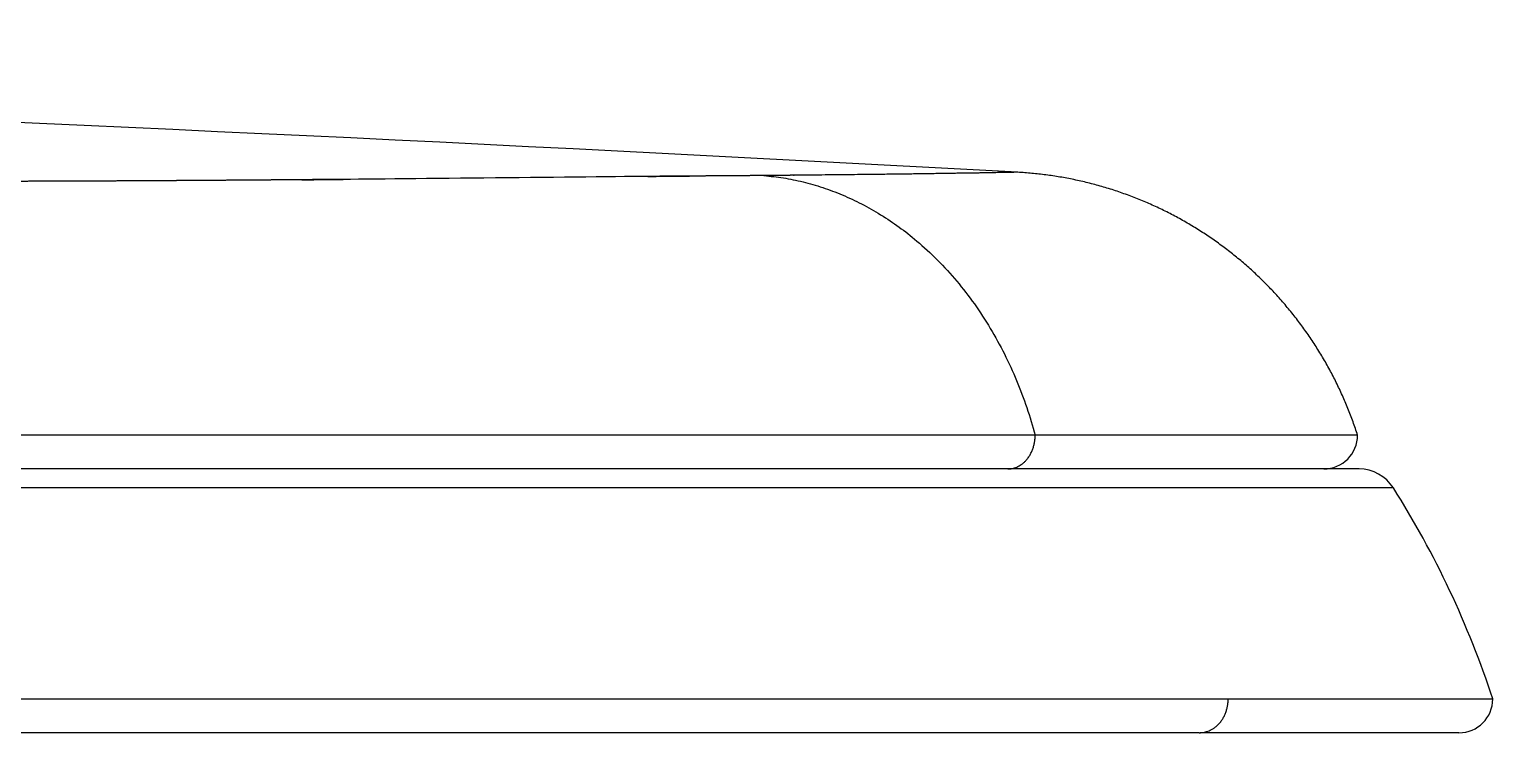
# Model space of a CAD drawing. Extents: x 66481 to 68906, y 58061 to 61491.
# Drawn here: x 67699.3 to 67807.6, y 59362.7 to 59414.7 of the extents above; entities that cross this region are included whole.
import ezdxf

# ---------------------------------------------------------------- set-up
doc = ezdxf.new("R2010")
doc.units = 0
doc.header["$MEASUREMENT"] = 0
doc.layers.add('Make2D$보임$선', color=18, linetype='CONTINUOUS')
doc.layers.add('Make2D$보임$접선', color=18, linetype='CONTINUOUS')

msp = doc.modelspace()

# ---------------------------------------------------------------- linework, layer by layer
at = {"layer": 'Make2D$보임$선', "color": 7}
for p, q in [((67773.72, 59384.74), (67679.3, 59384.74)), ((67797.68, 59382.24), (67445.46, 59382.24)), ((67699.49, 59382.24), (67699.31, 59382.24)), ((67699.72, 59382.24), (67699.49, 59382.24)), ((67699.9, 59382.24), (67699.72, 59382.24)), ((67700.13, 59382.24), (67699.9, 59382.24)), ((67700.31, 59382.24), (67700.13, 59382.24)), ((67700.54, 59382.24), (67700.31, 59382.24)), ((67700.72, 59382.24), (67700.54, 59382.24)), ((67700.95, 59382.24), (67700.72, 59382.24)), ((67701.13, 59382.24), (67700.95, 59382.24)), ((67701.35, 59382.24), (67701.13, 59382.24)), ((67701.55, 59382.24), (67701.35, 59382.24)), ((67701.82, 59382.24), (67701.55, 59382.24)), ((67701.96, 59382.24), (67701.82, 59382.24)), ((67702.23, 59382.24), (67701.96, 59382.24)), ((67702.37, 59382.24), (67702.23, 59382.24)), ((67702.64, 59382.24), (67702.37, 59382.24)), ((67702.78, 59382.24), (67702.64, 59382.24)), ((67703.05, 59382.24), (67702.78, 59382.24)), ((67703.19, 59382.24), (67703.05, 59382.24)), ((67703.46, 59382.24), (67703.19, 59382.24)), ((67703.6, 59382.24), (67703.46, 59382.24)), ((67703.86, 59382.24), (67703.6, 59382.24)), ((67704.01, 59382.24), (67703.86, 59382.24)), ((67704.27, 59382.24), (67704.01, 59382.24)), ((67704.41, 59382.24), (67704.27, 59382.24)), ((67704.68, 59382.24), (67704.41, 59382.24)), ((67704.82, 59382.24), (67704.68, 59382.24)), ((67705.08, 59382.24), (67704.82, 59382.24)), ((67705.23, 59382.24), (67705.08, 59382.24)), ((67705.49, 59382.24), (67705.23, 59382.24)), ((67705.64, 59382.24), (67705.49, 59382.24)), ((67705.89, 59382.24), (67705.64, 59382.24)), ((67706.04, 59382.24), (67705.89, 59382.24)), ((67706.29, 59382.24), (67706.04, 59382.24)), ((67706.45, 59382.24), (67706.29, 59382.24)), ((67706.7, 59382.24), (67706.45, 59382.24)), ((67706.85, 59382.24), (67706.7, 59382.24)), ((67707.1, 59382.24), (67706.85, 59382.24)), ((67707.26, 59382.24), (67707.1, 59382.24)), ((67707.5, 59382.24), (67707.26, 59382.24)), ((67707.66, 59382.24), (67707.5, 59382.24)), ((67707.9, 59382.24), (67707.66, 59382.24)), ((67708.07, 59382.24), (67707.9, 59382.24)), ((67708.3, 59382.24), (67708.07, 59382.24)), ((67708.47, 59382.24), (67708.3, 59382.24)), ((67708.71, 59382.24), (67708.47, 59382.24)), ((67708.88, 59382.24), (67708.71, 59382.24)), ((67709.11, 59382.24), (67708.88, 59382.24)), ((67709.28, 59382.24), (67709.11, 59382.24)), ((67709.68, 59382.24), (67709.28, 59382.24)), ((67709.79, 59382.24), (67709.68, 59382.24)), ((67710.08, 59382.24), (67709.79, 59382.24)), ((67710.19, 59382.24), (67710.08, 59382.24)), ((67710.48, 59382.24), (67710.19, 59382.24)), ((67710.7, 59382.24), (67710.48, 59382.24)), ((67710.89, 59382.24), (67710.7, 59382.24)), ((67711.1, 59382.24), (67710.89, 59382.24)), ((67711.29, 59382.24), (67711.1, 59382.24)), ((67711.5, 59382.24), (67711.29, 59382.24)), ((67711.69, 59382.24), (67711.5, 59382.24)), ((67711.89, 59382.24), (67711.69, 59382.24)), ((67712.09, 59382.24), (67711.89, 59382.24)), ((67712.29, 59382.24), (67712.09, 59382.24)), ((67712.48, 59382.24), (67712.29, 59382.24)), ((67712.69, 59382.24), (67712.48, 59382.24)), ((67712.88, 59382.24), (67712.69, 59382.24)), ((67713.08, 59382.24), (67712.88, 59382.24)), ((67713.28, 59382.24), (67713.08, 59382.24)), ((67713.48, 59382.24), (67713.28, 59382.24)), ((67713.68, 59382.24), (67713.48, 59382.24)), ((67713.87, 59382.24), (67713.68, 59382.24)), ((67714.07, 59382.24), (67713.87, 59382.24)), ((67714.27, 59382.24), (67714.07, 59382.24)), ((67714.47, 59382.24), (67714.27, 59382.24)), ((67714.66, 59382.24), (67714.47, 59382.24)), ((67714.87, 59382.24), (67714.66, 59382.24)), ((67715.05, 59382.24), (67714.87, 59382.24)), ((67715.26, 59382.24), (67715.05, 59382.24)), ((67715.44, 59382.24), (67715.26, 59382.24)), ((67715.66, 59382.24), (67715.44, 59382.24)), ((67715.84, 59382.24), (67715.66, 59382.24)), ((67716.05, 59382.24), (67715.84, 59382.24)), ((67716.23, 59382.24), (67716.05, 59382.24)), ((67716.44, 59382.24), (67716.23, 59382.24)), ((67716.62, 59382.24), (67716.44, 59382.24)), ((67716.84, 59382.24), (67716.62, 59382.24)), ((67717.01, 59382.24), (67716.84, 59382.24)), ((67717.23, 59382.24), (67717.01, 59382.24)), ((67717.4, 59382.24), (67717.23, 59382.24)), ((67717.61, 59382.24), (67717.4, 59382.24)), ((67717.79, 59382.24), (67717.61, 59382.24)), ((67718, 59382.24), (67717.79, 59382.24)), ((67718.18, 59382.24), (67718, 59382.24)), ((67718.38, 59382.24), (67718.18, 59382.24)), ((67718.57, 59382.24), (67718.38, 59382.24)), ((67718.77, 59382.24), (67718.57, 59382.24)), ((67718.95, 59382.24), (67718.77, 59382.24)), ((67719.15, 59382.24), (67718.95, 59382.24)), ((67719.34, 59382.24), (67719.15, 59382.24)), ((67719.54, 59382.24), (67719.34, 59382.24)), ((67719.73, 59382.24), (67719.54, 59382.24)), ((67719.92, 59382.24), (67719.73, 59382.24)), ((67720.12, 59382.24), (67719.92, 59382.24)), ((67720.3, 59382.24), (67720.12, 59382.24)), ((67720.5, 59382.24), (67720.3, 59382.24)), ((67720.68, 59382.24), (67720.5, 59382.24)), ((67720.89, 59382.24), (67720.68, 59382.24)), ((67721.07, 59382.24), (67720.89, 59382.24)), ((67721.27, 59382.24), (67721.07, 59382.24)), ((67721.51, 59382.24), (67721.27, 59382.24)), ((67721.66, 59382.24), (67721.51, 59382.24)), ((67721.9, 59382.24), (67721.66, 59382.24)), ((67722.04, 59382.24), (67721.9, 59382.24)), ((67722.28, 59382.24), (67722.04, 59382.24)), ((67722.42, 59382.24), (67722.28, 59382.24)), ((67722.67, 59382.24), (67722.42, 59382.24)), ((67722.81, 59382.24), (67722.67, 59382.24)), ((67723.05, 59382.24), (67722.81, 59382.24)), ((67723.19, 59382.24), (67723.05, 59382.24)), ((67723.44, 59382.24), (67723.19, 59382.24)), ((67723.57, 59382.24), (67723.44, 59382.24)), ((67723.82, 59382.24), (67723.57, 59382.24)), ((67723.95, 59382.24), (67723.82, 59382.24)), ((67724.2, 59382.24), (67723.95, 59382.24)), ((67724.33, 59382.24), (67724.2, 59382.24)), ((67724.58, 59382.24), (67724.33, 59382.24)), ((67724.71, 59382.24), (67724.58, 59382.24)), ((67724.96, 59382.24), (67724.71, 59382.24)), ((67725.09, 59382.24), (67724.96, 59382.24)), ((67725.35, 59382.24), (67725.09, 59382.24)), ((67725.47, 59382.24), (67725.35, 59382.24)), ((67725.73, 59382.24), (67725.47, 59382.24)), ((67725.84, 59382.24), (67725.73, 59382.24)), ((67726.1, 59382.24), (67725.84, 59382.24)), ((67726.22, 59382.24), (67726.1, 59382.24)), ((67726.48, 59382.24), (67726.22, 59382.24)), ((67726.6, 59382.24), (67726.48, 59382.24)), ((67726.86, 59382.24), (67726.6, 59382.24)), ((67726.97, 59382.24), (67726.86, 59382.24)), ((67727.16, 59382.24), (67726.97, 59382.24)), ((67727.34, 59382.24), (67727.16, 59382.24)), ((67727.54, 59382.24), (67727.34, 59382.24)), ((67727.72, 59382.24), (67727.54, 59382.24)), ((67727.92, 59382.24), (67727.72, 59382.24)), ((67728.09, 59382.24), (67727.92, 59382.24)), ((67728.29, 59382.24), (67728.09, 59382.24)), ((67728.46, 59382.24), (67728.29, 59382.24)), ((67728.67, 59382.24), (67728.46, 59382.24)), ((67728.83, 59382.24), (67728.67, 59382.24)), ((67729.04, 59382.24), (67728.83, 59382.24)), ((67729.32, 59382.24), (67729.04, 59382.24)), ((67729.41, 59382.24), (67729.32, 59382.24)), ((67729.69, 59382.24), (67729.41, 59382.24)), ((67729.79, 59382.24), (67729.69, 59382.24)), ((67730.06, 59382.24), (67729.79, 59382.24)), ((67730.16, 59382.24), (67730.06, 59382.24)), ((67730.43, 59382.24), (67730.16, 59382.24)), ((67730.53, 59382.24), (67730.43, 59382.24)), ((67730.8, 59382.24), (67730.53, 59382.24)), ((67730.9, 59382.24), (67730.8, 59382.24)), ((67731.16, 59382.24), (67730.9, 59382.24)), ((67731.27, 59382.24), (67731.16, 59382.24)), ((67731.53, 59382.24), (67731.27, 59382.24)), ((67731.64, 59382.24), (67731.53, 59382.24)), ((67731.9, 59382.24), (67731.64, 59382.24)), ((67732.01, 59382.24), (67731.9, 59382.24)), ((67732.26, 59382.24), (67732.01, 59382.24)), ((67732.38, 59382.24), (67732.26, 59382.24)), ((67732.63, 59382.24), (67732.38, 59382.24)), ((67732.75, 59382.24), (67732.63, 59382.24)), ((67732.99, 59382.24), (67732.75, 59382.24)), ((67733.12, 59382.24), (67732.99, 59382.24)), ((67733.35, 59382.24), (67733.12, 59382.24)), ((67733.48, 59382.24), (67733.35, 59382.24)), ((67733.72, 59382.24), (67733.48, 59382.24)), ((67733.85, 59382.24), (67733.72, 59382.24)), ((67734.08, 59382.24), (67733.85, 59382.24)), ((67734.22, 59382.24), (67734.08, 59382.24)), ((67734.44, 59382.24), (67734.22, 59382.24)), ((67734.58, 59382.24), (67734.44, 59382.24)), ((67734.8, 59382.24), (67734.58, 59382.24)), ((67734.95, 59382.24), (67734.8, 59382.24)), ((67735.16, 59382.24), (67734.95, 59382.24)), ((67735.31, 59382.24), (67735.16, 59382.24)), ((67736.24, 59382.24), (67735.31, 59382.24)), ((67736.46, 59382.24), (67736.24, 59382.24)), ((67736.6, 59382.24), (67736.46, 59382.24)), ((67736.81, 59382.24), (67736.6, 59382.24)), ((67736.96, 59382.24), (67736.81, 59382.24)), ((67737.17, 59382.24), (67736.96, 59382.24)), ((67737.32, 59382.24), (67737.17, 59382.24)), ((67737.52, 59382.24), (67737.32, 59382.24)), ((67737.68, 59382.24), (67737.52, 59382.24)), ((67737.87, 59382.24), (67737.68, 59382.24)), ((67738.03, 59382.24), (67737.87, 59382.24)), ((67738.22, 59382.24), (67738.03, 59382.24)), ((67738.39, 59382.24), (67738.22, 59382.24)), ((67738.57, 59382.24), (67738.39, 59382.24)), ((67738.74, 59382.24), (67738.57, 59382.24)), ((67738.93, 59382.24), (67738.74, 59382.24)), ((67739.1, 59382.24), (67738.93, 59382.24)), ((67739.27, 59382.24), (67739.1, 59382.24)), ((67739.45, 59382.24), (67739.27, 59382.24)), ((67739.63, 59382.24), (67739.45, 59382.24)), ((67739.8, 59382.24), (67739.63, 59382.24)), ((67739.98, 59382.24), (67739.8, 59382.24)), ((67740.15, 59382.24), (67739.98, 59382.24)), ((67740.34, 59382.24), (67740.15, 59382.24)), ((67740.5, 59382.24), (67740.34, 59382.24)), ((67740.69, 59382.24), (67740.5, 59382.24)), ((67740.85, 59382.24), (67740.69, 59382.24)), ((67741.05, 59382.24), (67740.85, 59382.24)), ((67741.2, 59382.24), (67741.05, 59382.24)), ((67741.4, 59382.24), (67741.2, 59382.24)), ((67741.55, 59382.24), (67741.4, 59382.24)), ((67741.75, 59382.24), (67741.55, 59382.24)), ((67741.9, 59382.24), (67741.75, 59382.24)), ((67742.1, 59382.24), (67741.9, 59382.24)), ((67742.24, 59382.24), (67742.1, 59382.24)), ((67742.45, 59382.24), (67742.24, 59382.24)), ((67742.59, 59382.24), (67742.45, 59382.24)), ((67742.8, 59382.24), (67742.59, 59382.24)), ((67742.94, 59382.24), (67742.8, 59382.24)), ((67743.15, 59382.24), (67742.94, 59382.24)), ((67743.42, 59382.24), (67743.15, 59382.24)), ((67743.5, 59382.24), (67743.42, 59382.24)), ((67743.76, 59382.24), (67743.5, 59382.24)), ((67743.85, 59382.24), (67743.76, 59382.24)), ((67744.1, 59382.24), (67743.85, 59382.24)), ((67744.2, 59382.24), (67744.1, 59382.24)), ((67744.44, 59382.24), (67744.2, 59382.24)), ((67744.54, 59382.24), (67744.44, 59382.24)), ((67744.77, 59382.24), (67744.54, 59382.24)), ((67744.89, 59382.24), (67744.77, 59382.24)), ((67745.11, 59382.24), (67744.89, 59382.24)), ((67745.23, 59382.24), (67745.11, 59382.24)), ((67745.45, 59382.24), (67745.23, 59382.24)), ((67745.58, 59382.24), (67745.45, 59382.24)), ((67745.78, 59382.24), (67745.58, 59382.24)), ((67745.92, 59382.24), (67745.78, 59382.24)), ((67746.12, 59382.24), (67745.92, 59382.24)), ((67746.26, 59382.24), (67746.12, 59382.24)), ((67746.45, 59382.24), (67746.26, 59382.24)), ((67746.61, 59382.24), (67746.45, 59382.24)), ((67746.79, 59382.24), (67746.61, 59382.24)), ((67746.95, 59382.24), (67746.79, 59382.24)), ((67747.12, 59382.24), (67746.95, 59382.24)), ((67747.29, 59382.24), (67747.12, 59382.24)), ((67747.45, 59382.24), (67747.29, 59382.24)), ((67747.63, 59382.24), (67747.45, 59382.24)), ((67747.79, 59382.24), (67747.63, 59382.24)), ((67747.97, 59382.24), (67747.79, 59382.24)), ((67748.12, 59382.24), (67747.97, 59382.24)), ((67748.31, 59382.24), (67748.12, 59382.24)), ((67748.98, 59382.24), (67748.31, 59382.24)), ((67749.1, 59382.24), (67748.98, 59382.24)), ((67749.32, 59382.24), (67749.1, 59382.24)), ((67749.43, 59382.24), (67749.32, 59382.24)), ((67749.65, 59382.24), (67749.43, 59382.24)), ((67749.76, 59382.24), (67749.65, 59382.24)), ((67749.99, 59382.24), (67749.76, 59382.24)), ((67750.09, 59382.24), (67749.99, 59382.24)), ((67750.32, 59382.24), (67750.09, 59382.24)), ((67750.41, 59382.24), (67750.32, 59382.24)), ((67750.66, 59382.24), (67750.41, 59382.24)), ((67750.74, 59382.24), (67750.66, 59382.24)), ((67750.99, 59382.24), (67750.74, 59382.24)), ((67751.06, 59382.24), (67750.99, 59382.24)), ((67751.32, 59382.24), (67751.06, 59382.24)), ((67751.39, 59382.24), (67751.32, 59382.24)), ((67751.64, 59382.24), (67751.39, 59382.24)), ((67751.71, 59382.24), (67751.64, 59382.24)), ((67751.97, 59382.24), (67751.71, 59382.24)), ((67752.03, 59382.24), (67751.97, 59382.24)), ((67752.29, 59382.24), (67752.03, 59382.24)), ((67752.35, 59382.24), (67752.29, 59382.24)), ((67752.61, 59382.24), (67752.35, 59382.24)), ((67752.67, 59382.24), (67752.61, 59382.24)), ((67753.62, 59382.24), (67752.67, 59382.24)), ((67753.63, 59382.24), (67753.62, 59382.24)), ((67753.95, 59382.24), (67753.63, 59382.24)), ((67753.95, 59382.24), (67753.95, 59382.24)), ((67754.27, 59382.24), (67753.95, 59382.24)), ((67754.54, 59382.24), (67754.27, 59382.24)), ((67754.58, 59382.24), (67754.54, 59382.24)), ((67754.85, 59382.24), (67754.58, 59382.24)), ((67754.9, 59382.24), (67754.85, 59382.24)), ((67755.17, 59382.24), (67754.9, 59382.24)), ((67755.22, 59382.24), (67755.17, 59382.24)), ((67755.49, 59382.24), (67755.22, 59382.24)), ((67755.53, 59382.24), (67755.49, 59382.24)), ((67755.8, 59382.24), (67755.53, 59382.24)), ((67755.84, 59382.24), (67755.8, 59382.24)), ((67756.12, 59382.24), (67755.84, 59382.24)), ((67756.16, 59382.24), (67756.12, 59382.24)), ((67756.43, 59382.24), (67756.16, 59382.24)), ((67756.47, 59382.24), (67756.43, 59382.24)), ((67756.74, 59382.24), (67756.47, 59382.24)), ((67756.78, 59382.24), (67756.74, 59382.24)), ((67757.06, 59382.24), (67756.78, 59382.24)), ((67757.09, 59382.24), (67757.06, 59382.24)), ((67757.37, 59382.24), (67757.09, 59382.24)), ((67757.4, 59382.24), (67757.37, 59382.24)), ((67757.68, 59382.24), (67757.4, 59382.24)), ((67757.71, 59382.24), (67757.68, 59382.24)), ((67757.99, 59382.24), (67757.71, 59382.24)), ((67758.11, 59382.24), (67757.99, 59382.24)), ((67758.3, 59382.24), (67758.11, 59382.24)), ((67758.42, 59382.24), (67758.3, 59382.24)), ((67758.61, 59382.24), (67758.42, 59382.24)), ((67758.74, 59382.24), (67758.61, 59382.24)), ((67758.91, 59382.24), (67758.74, 59382.24)), ((67759.05, 59382.24), (67758.91, 59382.24)), ((67759.22, 59382.24), (67759.05, 59382.24)), ((67759.36, 59382.24), (67759.22, 59382.24)), ((67759.53, 59382.24), (67759.36, 59382.24)), ((67759.67, 59382.24), (67759.53, 59382.24)), ((67759.83, 59382.24), (67759.67, 59382.24)), ((67759.98, 59382.24), (67759.83, 59382.24)), ((67760.14, 59382.24), (67759.98, 59382.24)), ((67760.29, 59382.24), (67760.14, 59382.24)), ((67760.44, 59382.24), (67760.29, 59382.24)), ((67760.6, 59382.24), (67760.44, 59382.24)), ((67760.74, 59382.24), (67760.6, 59382.24)), ((67760.91, 59382.24), (67760.74, 59382.24)), ((67761.05, 59382.24), (67760.91, 59382.24)), ((67761.22, 59382.24), (67761.05, 59382.24)), ((67761.35, 59382.24), (67761.22, 59382.24)), ((67761.52, 59382.24), (67761.35, 59382.24)), ((67761.65, 59382.24), (67761.52, 59382.24)), ((67761.83, 59382.24), (67761.65, 59382.24)), ((67761.95, 59382.24), (67761.83, 59382.24)), ((67762.13, 59382.24), (67761.95, 59382.24)), ((67762.25, 59382.24), (67762.13, 59382.24)), ((67762.44, 59382.24), (67762.25, 59382.24)), ((67762.55, 59382.24), (67762.44, 59382.24)), ((67762.74, 59382.24), (67762.55, 59382.24)), ((67762.84, 59382.24), (67762.74, 59382.24)), ((67763.04, 59382.24), (67762.84, 59382.24)), ((67763.14, 59382.24), (67763.04, 59382.24)), ((67763.34, 59382.24), (67763.14, 59382.24)), ((67763.44, 59382.24), (67763.34, 59382.24)), ((67763.64, 59382.24), (67763.44, 59382.24)), ((67763.73, 59382.24), (67763.64, 59382.24)), ((67763.94, 59382.24), (67763.73, 59382.24)), ((67764.03, 59382.24), (67763.94, 59382.24)), ((67764.24, 59382.24), (67764.03, 59382.24)), ((67764.32, 59382.24), (67764.24, 59382.24)), ((67764.54, 59382.24), (67764.32, 59382.24)), ((67764.61, 59382.24), (67764.54, 59382.24)), ((67764.83, 59382.24), (67764.61, 59382.24)), ((67764.91, 59382.24), (67764.83, 59382.24)), ((67765.13, 59382.24), (67764.91, 59382.24)), ((67765.2, 59382.24), (67765.13, 59382.24)), ((67765.43, 59382.24), (67765.2, 59382.24)), ((67765.49, 59382.24), (67765.43, 59382.24)), ((67765.72, 59382.24), (67765.49, 59382.24)), ((67765.78, 59382.24), (67765.72, 59382.24)), ((67766.01, 59382.24), (67765.78, 59382.24)), ((67766.07, 59382.24), (67766.01, 59382.24)), ((67766.31, 59382.24), (67766.07, 59382.24)), ((67766.36, 59382.24), (67766.31, 59382.24)), ((67766.6, 59382.24), (67766.36, 59382.24)), ((67766.65, 59382.24), (67766.6, 59382.24)), ((67766.89, 59382.24), (67766.65, 59382.24)), ((67766.93, 59382.24), (67766.89, 59382.24)), ((67767.18, 59382.24), (67766.93, 59382.24)), ((67767.22, 59382.24), (67767.18, 59382.24)), ((67767.47, 59382.24), (67767.22, 59382.24)), ((67767.5, 59382.24), (67767.47, 59382.24)), ((67767.75, 59382.24), (67767.5, 59382.24)), ((67767.79, 59382.24), (67767.75, 59382.24)), ((67768.04, 59382.24), (67767.79, 59382.24)), ((67768.07, 59382.24), (67768.04, 59382.24)), ((67768.33, 59382.24), (67768.07, 59382.24)), ((67768.36, 59382.24), (67768.33, 59382.24)), ((67768.61, 59382.24), (67768.36, 59382.24)), ((67768.64, 59382.24), (67768.61, 59382.24)), ((67768.9, 59382.24), (67768.64, 59382.24)), ((67768.92, 59382.24), (67768.9, 59382.24)), ((67769.18, 59382.24), (67768.92, 59382.24)), ((67769.2, 59382.24), (67769.18, 59382.24)), ((67769.47, 59382.24), (67769.2, 59382.24)), ((67769.48, 59382.24), (67769.47, 59382.24)), ((67769.75, 59382.24), (67769.48, 59382.24)), ((67769.76, 59382.24), (67769.75, 59382.24)), ((67770.03, 59382.24), (67769.76, 59382.24)), ((67770.04, 59382.24), (67770.03, 59382.24)), ((67770.31, 59382.24), (67770.04, 59382.24)), ((67770.32, 59382.24), (67770.31, 59382.24)), ((67770.59, 59382.24), (67770.32, 59382.24)), ((67770.59, 59382.24), (67770.59, 59382.24)), ((67770.87, 59382.24), (67770.59, 59382.24)), ((67771.42, 59382.24), (67770.87, 59382.24)), ((67771.7, 59382.24), (67771.42, 59382.24)), ((67772.07, 59382.24), (67771.74, 59382.24)), ((67772.2, 59382.24), (67772.07, 59382.24)), ((67772.44, 59382.24), (67772.2, 59382.24)), ((67772.54, 59382.24), (67772.44, 59382.24)), ((67772.81, 59382.24), (67772.54, 59382.24)), ((67772.88, 59382.24), (67772.81, 59382.24)), ((67773.17, 59382.24), (67772.88, 59382.24)), ((67773.22, 59382.24), (67773.17, 59382.24)), ((67773.53, 59382.24), (67773.22, 59382.24)), ((67773.56, 59382.24), (67773.53, 59382.24)), ((67773.89, 59382.24), (67773.56, 59382.24)), ((67773.9, 59382.24), (67773.89, 59382.24)), ((67774.22, 59382.24), (67773.9, 59382.24)), ((67774.25, 59382.24), (67774.22, 59382.24)), ((67777.97, 59382.24), (67774.25, 59382.24)), ((67778.01, 59382.24), (67777.97, 59382.24)), ((67778.29, 59382.24), (67778.01, 59382.24)), ((67778.31, 59382.24), (67778.29, 59382.24)), ((67778.59, 59382.24), (67778.31, 59382.24)), ((67778.61, 59382.24), (67778.59, 59382.24)), ((67778.88, 59382.24), (67778.61, 59382.24)), ((67778.92, 59382.24), (67778.88, 59382.24)), ((67779.19, 59382.24), (67778.92, 59382.24)), ((67779.23, 59382.24), (67779.19, 59382.24)), ((67779.48, 59382.24), (67779.23, 59382.24)), ((67779.54, 59382.24), (67779.48, 59382.24)), ((67779.76, 59382.24), (67779.54, 59382.24)), ((67779.85, 59382.24), (67779.76, 59382.24)), ((67780.05, 59382.24), (67779.85, 59382.24)), ((67780.15, 59382.24), (67780.05, 59382.24)), ((67780.33, 59382.24), (67780.15, 59382.24)), ((67780.45, 59382.24), (67780.33, 59382.24)), ((67780.61, 59382.24), (67780.45, 59382.24)), ((67780.75, 59382.24), (67780.61, 59382.24)), ((67780.88, 59382.24), (67780.75, 59382.24)), ((67781.04, 59382.24), (67780.88, 59382.24)), ((67781.9, 59382.24), (67781.04, 59382.24)), ((67782.41, 59382.24), (67781.9, 59382.24)), ((67782.44, 59382.24), (67782.41, 59382.24)), ((67782.48, 59382.24), (67782.44, 59382.24)), ((67782.69, 59382.24), (67782.48, 59382.24)), ((67782.74, 59382.24), (67782.69, 59382.24)), ((67782.95, 59382.24), (67782.74, 59382.24)), ((67783, 59382.24), (67782.95, 59382.24)), ((67783.24, 59382.24), (67783, 59382.24)), ((67783.27, 59382.24), (67783.24, 59382.24)), ((67783.49, 59382.24), (67783.27, 59382.24)), ((67783.54, 59382.24), (67783.49, 59382.24)), ((67783.74, 59382.24), (67783.54, 59382.24)), ((67783.8, 59382.24), (67783.74, 59382.24)), ((67783.99, 59382.24), (67783.8, 59382.24)), ((67784.17, 59382.24), (67783.99, 59382.24)), ((67784.23, 59382.24), (67784.17, 59382.24)), ((67784.41, 59382.24), (67784.23, 59382.24)), ((67784.47, 59382.24), (67784.41, 59382.24)), ((67784.65, 59382.24), (67784.47, 59382.24)), ((67784.7, 59382.24), (67784.65, 59382.24)), ((67784.88, 59382.24), (67784.7, 59382.24)), ((67784.94, 59382.24), (67784.88, 59382.24)), ((67785.11, 59382.24), (67784.94, 59382.24)), ((67785.17, 59382.24), (67785.11, 59382.24)), ((67785.33, 59382.24), (67785.17, 59382.24)), ((67785.4, 59382.24), (67785.33, 59382.24)), ((67785.56, 59382.24), (67785.4, 59382.24)), ((67785.78, 59382.24), (67785.56, 59382.24)), ((67785.79, 59382.24), (67785.78, 59382.24)), ((67786, 59382.24), (67785.79, 59382.24)), ((67786.02, 59382.24), (67786, 59382.24)), ((67786.22, 59382.24), (67786.02, 59382.24)), ((67786.28, 59382.24), (67786.22, 59382.24)), ((67786.43, 59382.24), (67786.28, 59382.24)), ((67786.5, 59382.24), (67786.43, 59382.24)), ((67786.64, 59382.24), (67786.5, 59382.24)), ((67786.71, 59382.24), (67786.64, 59382.24)), ((67786.85, 59382.24), (67786.71, 59382.24)), ((67786.93, 59382.24), (67786.85, 59382.24)), ((67787.05, 59382.24), (67786.93, 59382.24)), ((67787.14, 59382.24), (67787.05, 59382.24)), ((67787.26, 59382.24), (67787.14, 59382.24)), ((67787.36, 59382.24), (67787.26, 59382.24)), ((67787.53, 59382.24), (67787.36, 59382.24)), ((67787.57, 59382.24), (67787.53, 59382.24)), ((67787.72, 59382.24), (67787.57, 59382.24)), ((67787.78, 59382.24), (67787.72, 59382.24)), ((67788.19, 59382.24), (67787.78, 59382.24)), ((67788.23, 59382.24), (67788.19, 59382.24)), ((67788.39, 59382.24), (67788.23, 59382.24)), ((67788.48, 59382.24), (67788.39, 59382.24)), ((67788.58, 59382.24), (67788.48, 59382.24)), ((67788.66, 59382.24), (67788.58, 59382.24)), ((67788.77, 59382.24), (67788.66, 59382.24)), ((67788.84, 59382.24), (67788.77, 59382.24)), ((67788.97, 59382.24), (67788.84, 59382.24)), ((67789.02, 59382.24), (67788.97, 59382.24)), ((67789.15, 59382.24), (67789.02, 59382.24)), ((67789.23, 59382.24), (67789.15, 59382.24)), ((67789.34, 59382.24), (67789.23, 59382.24)), ((67789.49, 59382.24), (67789.34, 59382.24)), ((67789.52, 59382.24), (67789.49, 59382.24)), ((67789.66, 59382.24), (67789.52, 59382.24)), ((67789.7, 59382.24), (67789.66, 59382.24)), ((67789.82, 59382.24), (67789.7, 59382.24)), ((67789.88, 59382.24), (67789.82, 59382.24)), ((67789.98, 59382.24), (67789.88, 59382.24)), ((67790.05, 59382.24), (67789.98, 59382.24)), ((67790.05, 59382.24), (67790.05, 59382.24)), ((67790.45, 59382.24), (67790.05, 59382.24)), ((67790.55, 59382.24), (67790.45, 59382.24)), ((67790.6, 59382.24), (67790.55, 59382.24)), ((67790.72, 59382.24), (67790.6, 59382.24)), ((67790.78, 59382.24), (67790.72, 59382.24)), ((67790.88, 59382.24), (67790.78, 59382.24)), ((67790.92, 59382.24), (67790.88, 59382.24)), ((67791.03, 59382.24), (67790.92, 59382.24)), ((67791.06, 59382.24), (67791.03, 59382.24)), ((67791.19, 59382.24), (67791.06, 59382.24)), ((67791.2, 59382.24), (67791.19, 59382.24)), ((67791.33, 59382.24), (67791.2, 59382.24)), ((67791.44, 59382.24), (67791.33, 59382.24)), ((67791.49, 59382.24), (67791.44, 59382.24)), ((67791.57, 59382.24), (67791.49, 59382.24)), ((67791.63, 59382.24), (67791.57, 59382.24)), ((67791.69, 59382.24), (67791.63, 59382.24)), ((67791.78, 59382.24), (67791.69, 59382.24)), ((67791.82, 59382.24), (67791.78, 59382.24)), ((67791.92, 59382.24), (67791.82, 59382.24)), ((67791.96, 59382.24), (67791.92, 59382.24)), ((67792.05, 59382.24), (67791.96, 59382.24)), ((67792.07, 59382.24), (67792.05, 59382.24)), ((67792.17, 59382.24), (67792.07, 59382.24)), ((67792.19, 59382.24), (67792.17, 59382.24)), ((67792.3, 59382.24), (67792.19, 59382.24)), ((67792.32, 59382.24), (67792.3, 59382.24)), ((67792.41, 59382.24), (67792.32, 59382.24)), ((67792.5, 59382.24), (67792.41, 59382.24)), ((67792.57, 59382.24), (67792.5, 59382.24)), ((67792.6, 59382.24), (67792.57, 59382.24)), ((67792.69, 59382.24), (67792.6, 59382.24)), ((67792.72, 59382.24), (67792.69, 59382.24)), ((67792.8, 59382.24), (67792.72, 59382.24)), ((67792.81, 59382.24), (67792.8, 59382.24)), ((67792.89, 59382.24), (67792.81, 59382.24)), ((67792.93, 59382.24), (67792.89, 59382.24)), ((67793, 59382.24), (67792.93, 59382.24)), ((67793.08, 59382.24), (67793, 59382.24)), ((67793.09, 59382.24), (67793.08, 59382.24)), ((67793.16, 59382.24), (67793.09, 59382.24)), ((67793.24, 59382.24), (67793.16, 59382.24)), ((67793.26, 59382.24), (67793.24, 59382.24)), ((67793.32, 59382.24), (67793.26, 59382.24)), ((67793.36, 59382.24), (67793.32, 59382.24)), ((67793.56, 59382.24), (67793.36, 59382.24)), ((67793.75, 59382.24), (67793.56, 59382.24)), ((67793.56, 59382.24), (67793.56, 59382.24)), ((67793.76, 59382.24), (67793.75, 59382.24)), ((67793.84, 59382.24), (67793.76, 59382.24)), ((67793.86, 59382.24), (67793.84, 59382.24)), ((67793.92, 59382.24), (67793.86, 59382.24)), ((67793.97, 59382.24), (67793.92, 59382.24)), ((67794.01, 59382.24), (67793.97, 59382.24)), ((67794.03, 59382.24), (67794.01, 59382.24)), ((67794.07, 59382.24), (67794.03, 59382.24)), ((67794.11, 59382.24), (67794.07, 59382.24)), ((67794.15, 59382.24), (67794.11, 59382.24)), ((67794.18, 59382.24), (67794.15, 59382.24)), ((67794.22, 59382.24), (67794.18, 59382.24)), ((67794.25, 59382.24), (67794.22, 59382.24)), ((67794.28, 59382.24), (67794.25, 59382.24)), ((67794.32, 59382.24), (67794.28, 59382.24)), ((67795.03, 59382.24), (67794.32, 59382.24)), ((67795.04, 59382.24), (67795.03, 59382.24)), ((67795.04, 59382.24), (67795.04, 59382.24)), ((67795.05, 59382.24), (67795.04, 59382.24)), ((67795.05, 59382.24), (67795.05, 59382.24)), ((67795.06, 59382.24), (67795.05, 59382.24)), ((67795.06, 59382.24), (67795.06, 59382.24)), ((67795.06, 59382.24), (67795.06, 59382.24)), ((67795.06, 59382.24), (67795.06, 59382.24)), ((67797.68, 59382.24), (67797.68, 59382.24)), ((67382.65, 59365.24), (67788, 59365.24)), ((67785.86, 59362.74), (67382.61, 59362.74)), ((67805.07, 59362.74), (67785.92, 59362.74))]:
    msp.add_line(p, q, dxfattribs=at)
for centre, radius, start, end in [((67387.87, 52414.74), 7000, 86.850809, 90.300263), ((67795.07, 59384.74), 2.5, 270, 0), ((67797.68, 59379.24), 3, 32.2968, 90), ((67741.05, 59343.44), 70, 18.144, 32.2968), ((67805.07, 59365.24), 2.5, 270, 360)]:
    msp.add_arc(centre, radius, start, end, dxfattribs=at)
msp.add_rational_spline([(67797.57, 59384.74), (67794.92, 59393.04), (67788.02, 59398.37), (67781.13, 59403.69), (67772.44, 59404.17)], [1, 0.954871343305, 1, 0.954871343459, 1], degree=2, knots=[0, 0, 0, 16.88792, 16.88792, 33.775841, 33.775841, 33.775841], dxfattribs=at)
for points, weights in [([(67797.57, 59384.74), (67797.57, 59384.74), (67773.72, 59384.74)], [0.904601133352, 0.904601127666, 1]), ([(67795.07, 59382.24), (67795.07, 59382.24), (67795.06, 59382.24)], [0.904601133352, 0.904601133283, 0.904615143165])]:
    msp.add_rational_spline(points, weights, degree=2, dxfattribs=at)
msp.add_open_spline([(67788, 59365.24), (67789.5, 59365.24), (67792.25, 59365.24), (67797.12, 59365.24), (67801.22, 59365.24), (67804.58, 59365.24), (67806.13, 59365.24), (67807.06, 59365.24), (67807.47, 59365.24), (67807.57, 59365.24)], degree=3, knots=[0, 0, 0, 0, 4.485131, 8.252765, 14.610832, 16.786394, 18.336579, 19.261268, 19.566041, 19.566041, 19.566041, 19.566041], dxfattribs=at)
at = {"layer": 'Make2D$보임$접선', "color": 7}
msp.add_line((67800.22, 59380.85), (67383.26, 59380.85), dxfattribs=at)
for points, weights, knots in [([(67753.66, 59403.93), (67752.33, 59403.92), (67751.01, 59403.91), (67749.69, 59403.9), (67748.3, 59403.89), (67746.92, 59403.88), (67745.54, 59403.87), (67744.12, 59403.85), (67742.68, 59403.84), (67741.21, 59403.83), (67739.74, 59403.81), (67738.23, 59403.8), (67736.7, 59403.78), (67735.17, 59403.77), (67733.61, 59403.75), (67732.01, 59403.74), (67730.42, 59403.72), (67728.8, 59403.7), (67727.14, 59403.69), (67726.32, 59403.68), (67725.48, 59403.67), (67724.64, 59403.67), (67724.43, 59403.66), (67724.22, 59403.66), (67724.01, 59403.66), (67723.8, 59403.66), (67723.58, 59403.66), (67723.37, 59403.65), (67722.95, 59403.65), (67722.52, 59403.65), (67722.1, 59403.64), (67720.37, 59403.63), (67718.64, 59403.61), (67716.91, 59403.6), (67715.14, 59403.59), (67713.37, 59403.57), (67711.6, 59403.56), (67709.78, 59403.55), (67707.97, 59403.54), (67706.16, 59403.53), (67704.3, 59403.52), (67702.45, 59403.51), (67700.59, 59403.51), (67698.7, 59403.5), (67696.8, 59403.49), (67694.91, 59403.49), (67692.97, 59403.48), (67691.03, 59403.48), (67689.09, 59403.48), (67687.11, 59403.48), (67685.13, 59403.48), (67683.15, 59403.49), (67681.12, 59403.49), (67679.1, 59403.49), (67677.08, 59403.5), (67676.82, 59403.5), (67676.57, 59403.5), (67676.31, 59403.5), (67676.18, 59403.51), (67676.05, 59403.51), (67675.93, 59403.51), (67675.8, 59403.51), (67675.67, 59403.51), (67675.54, 59403.51), (67675.03, 59403.51), (67674.51, 59403.51), (67674, 59403.52), (67672.96, 59403.52), (67671.93, 59403.53), (67670.9, 59403.53)], [1, 0.999999847505, 0.999999847505, 1, 0.999999930974, 0.999999930974, 1, 1, 1, 1, 1, 1, 1, 1, 1, 1, 1, 1, 1, 1, 1, 1, 1, 1, 1, 1, 1, 1, 1, 1, 1, 0.999999929466, 0.999999929466, 1, 0.999999893562, 0.999999893562, 1, 0.99999985447, 0.99999985447, 1, 0.99999981326, 0.99999981326, 1, 0.999999770678, 0.999999770678, 1, 0.999999727247, 0.999999727247, 1, 0.999999683338, 0.999999683338, 1, 0.999999639221, 0.999999639221, 1, 1, 1, 1, 1, 1, 1, 1, 1, 1, 1, 1, 1, 0.999999897382, 0.999999897382, 1], [0, 0, 0, 0, 3.971235, 3.971235, 3.971235, 8.121166, 8.121166, 8.121166, 8.127871, 8.127871, 8.127871, 8.134576, 8.134576, 8.134576, 8.141281, 8.141281, 8.141281, 8.147986, 8.147986, 8.147986, 8.151339, 8.151339, 8.151339, 8.152177, 8.152177, 8.152177, 8.153015, 8.153015, 8.153015, 8.154692, 8.154692, 8.154692, 13.340881, 13.340881, 13.340881, 18.653697, 18.653697, 18.653697, 24.092208, 24.092208, 24.092208, 29.655984, 29.655984, 29.655984, 35.345087, 35.345087, 35.345087, 41.160069, 41.160069, 41.160069, 47.101978, 47.101978, 47.101978, 53.17238, 53.17238, 53.17238, 53.173218, 53.173218, 53.173218, 53.173637, 53.173637, 53.173637, 53.174056, 53.174056, 53.174056, 53.175733, 53.175733, 53.175733, 56.27249, 56.27249, 56.27249, 56.27249]), ([(67772.44, 59404.17), (67772.44, 59404.17), (67772.41, 59404.17), (67772.36, 59404.17), (67772.31, 59404.17), (67772.24, 59404.17), (67772.14, 59404.17), (67772.04, 59404.16), (67771.91, 59404.16), (67771.76, 59404.16), (67771.61, 59404.16), (67771.44, 59404.15), (67771.24, 59404.15), (67771.04, 59404.15), (67770.82, 59404.14), (67770.57, 59404.14), (67770.32, 59404.13), (67770.04, 59404.13), (67769.74, 59404.12), (67769.45, 59404.12), (67769.12, 59404.11), (67768.77, 59404.11), (67768.68, 59404.11), (67768.59, 59404.1), (67768.5, 59404.1), (67768.46, 59404.1), (67768.41, 59404.1), (67768.37, 59404.1), (67768.32, 59404.1), (67768.27, 59404.1), (67768.23, 59404.1), (67768.04, 59404.1), (67767.85, 59404.09), (67767.65, 59404.09), (67767.25, 59404.08), (67766.82, 59404.08), (67766.38, 59404.07), (67765.93, 59404.06), (67765.47, 59404.06), (67764.97, 59404.05), (67764.48, 59404.04), (67763.97, 59404.04), (67763.43, 59404.03), (67762.89, 59404.02), (67762.33, 59404.02), (67761.75, 59404.01), (67761.17, 59404), (67760.56, 59404), (67759.93, 59403.99), (67759.3, 59403.98), (67758.65, 59403.98), (67757.97, 59403.97), (67757.64, 59403.97), (67757.29, 59403.96), (67756.94, 59403.96), (67756.85, 59403.96), (67756.77, 59403.96), (67756.68, 59403.96), (67756.63, 59403.96), (67756.59, 59403.96), (67756.55, 59403.96), (67756.5, 59403.96), (67756.46, 59403.96), (67756.41, 59403.96), (67756.24, 59403.95), (67756.06, 59403.95), (67755.88, 59403.95), (67755.14, 59403.94), (67754.4, 59403.94), (67753.66, 59403.93)], [0.999999999987, 0.999999999987, 0.999999999987, 0.999999999987, 0.999999999987, 0.999999999987, 0.999999999987, 0.999999999987, 0.999999999987, 0.999999999987, 0.999999999987, 0.999999999987, 0.999999999987, 0.999999999987, 0.999999999987, 0.999999999987, 0.999999999987, 0.999999999987, 0.999999999987, 0.999999999987, 0.999999999987, 0.999999999987, 0.999999999987, 0.999999999987, 0.999999999987, 0.999999999987, 0.999999999987, 0.999999999987, 0.999999999987, 0.999999999987, 0.999999999987, 0.999999999987, 0.999999999987, 0.999999999987, 0.999999999987, 0.999999999987, 0.999999999987, 0.999999999987, 0.999999999987, 0.999999999987, 0.999999999987, 0.999999999987, 0.999999999987, 0.999999999987, 0.999999999987, 0.999999999987, 0.999999999987, 0.999999999987, 0.999999999987, 0.999999999987, 0.999999999987, 0.999999999987, 0.999999999987, 0.999999999987, 0.999999999987, 0.999999999987, 0.999999999987, 0.999999999987, 0.999999999987, 0.999999999987, 0.999999999987, 0.999999999987, 0.999999999987, 0.999999999987, 0.999999999987, 0.999999999987, 0.999999999987, 0.999999848096, 0.999999848096, 0.999999999987], [-0.063304, -0.063304, -0.063304, -0.063304, -0.059347, -0.059347, -0.059347, -0.055391, -0.055391, -0.055391, -0.051434, -0.051434, -0.051434, -0.047478, -0.047478, -0.047478, -0.043521, -0.043521, -0.043521, -0.039565, -0.039565, -0.039565, -0.035608, -0.035608, -0.035608, -0.034619, -0.034619, -0.034619, -0.034125, -0.034125, -0.034125, -0.03363, -0.03363, -0.03363, -0.031652, -0.031652, -0.031652, -0.027695, -0.027695, -0.027695, -0.023739, -0.023739, -0.023739, -0.019782, -0.019782, -0.019782, -0.015826, -0.015826, -0.015826, -0.011869, -0.011869, -0.011869, -0.007913, -0.007913, -0.007913, -0.005935, -0.005935, -0.005935, -0.00544, -0.00544, -0.00544, -0.005193, -0.005193, -0.005193, -0.004946, -0.004946, -0.004946, -0.003956, -0.003956, -0.003956, 2.215294, 2.215294, 2.215294, 2.215294])]:
    msp.add_rational_spline(points, weights, degree=3, knots=knots, dxfattribs=at)
for points, weights in [([(67753.66, 59403.93), (67768.91, 59402.67), (67773.72, 59384.74)], [1, 0.82925023786, 1]), ([(67771.7, 59382.24), (67773.72, 59382.24), (67773.72, 59384.74)], [1, 0.707106781245, 1]), ([(67785.86, 59362.74), (67788, 59362.74), (67788, 59365.24)], [1, 0.707107019604, 1])]:
    msp.add_rational_spline(points, weights, degree=2, dxfattribs=at)

doc.saveas('drawing.dxf')
